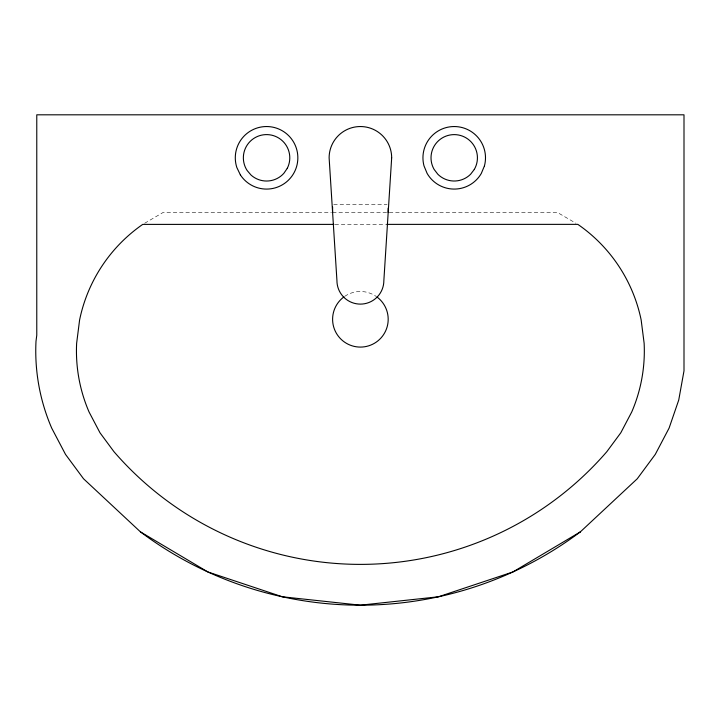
<?xml version="1.0" encoding="UTF-8"?>
<svg xmlns="http://www.w3.org/2000/svg" width="720" height="720" viewBox="0 0 720 720"><rect width="100%" height="100%" fill="white"/><g stroke="black" fill="none" stroke-linecap="round" stroke-linejoin="round"><path stroke-width="0.54" stroke-dasharray="3.6 2.7" d="M144.648 223.272L162.972 212.544L331.479 212.544M333.72 204.723L387.072 204.723M332.604 212.544L387.072 212.544M389.313 212.544L557.559 212.544L575.91 223.236M334.98 224.379L385.578 224.379M344.745 296.325A27.792 27.792 0 0 1 376.047 296.325"/><path stroke-width="1.08" d="M580.347 531.873L637.263 478.764L655.281 454.392L669.087 428.112L678.735 400.05L684 370.836L684 114.813L36.774 114.813L36.774 335.196L36 341.28A194.661 194.661 0 0 0 51.723 428.157L65.52 454.41L83.529 478.764L140.445 531.873L207.909 571.968L282.366 596.79L360.396 605.187L438.426 596.79L512.883 571.968L580.347 531.873A366.579 366.579 0 0 1 140.445 531.873M333.855 224.388L142.722 224.397A153.972 153.972 0 0 0 79.587 320.022L76.635 343.296A153.972 153.972 0 0 0 89.073 412.02L99.99 432.783L113.931 451.647A325.782 325.782 0 0 0 606.861 451.647L620.811 432.774L631.728 411.993A153.882 153.882 0 0 0 644.13 343.224L641.151 319.941A153.882 153.882 0 0 0 577.836 224.361L386.703 224.379M388.188 208.08L388.188 212.544M332.604 206.964L332.604 212.544M376.893 296.928A27.792 27.792 0 0 1 381.006 337.941A27.792 27.792 0 0 1 339.786 337.941A27.792 27.792 0 0 1 343.899 296.928M391.671 157.815L383.85 280.656A23.454 23.454 0 0 1 360.396 304.11A23.454 23.454 0 0 1 336.942 280.656L329.121 157.815A31.275 31.275 0 0 1 360.396 126.54A31.275 31.275 0 0 1 391.671 157.815M484.434 165.906L481.302 173.448A31.275 31.275 0 0 1 427.14 173.448L424.008 165.906A31.275 31.275 0 0 1 454.221 126.54A31.275 31.275 0 0 1 484.434 165.906M287.271 168.336L283.842 173.331A23.22 23.22 0 0 1 251.055 175.086L247.113 170.478A23.22 23.22 0 0 1 265.329 134.631A23.22 23.22 0 0 1 287.271 168.336M474.318 169.416L470.628 174.222A23.202 23.202 0 0 1 437.814 174.222L434.124 169.416A23.202 23.202 0 0 1 454.221 134.613A23.202 23.202 0 0 1 474.318 169.416M240.363 174.879L236.835 167.508A31.275 31.275 0 0 1 270.351 126.765A31.275 31.275 0 0 1 293.112 174.357A31.275 31.275 0 0 1 240.363 174.879"/></g></svg>
